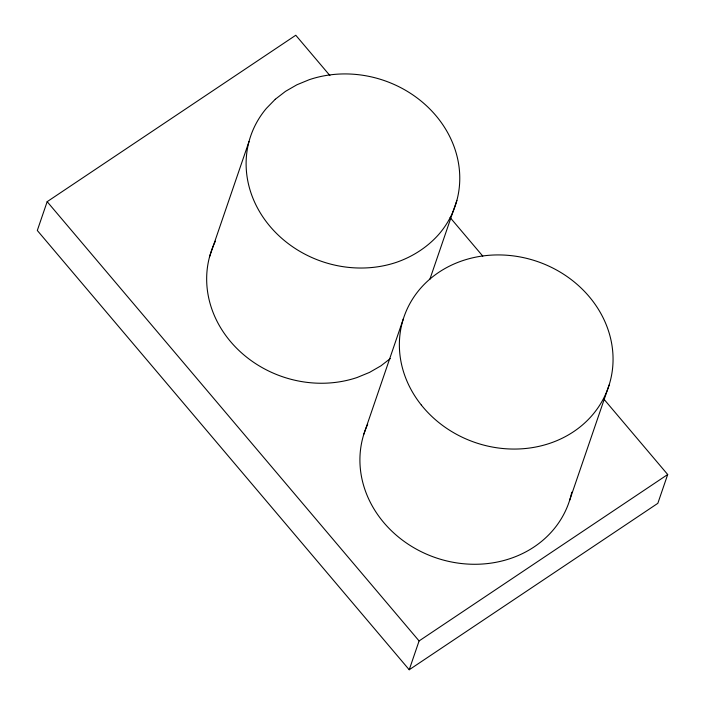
<?xml version="1.0" encoding="UTF-8"?>
<svg xmlns="http://www.w3.org/2000/svg" width="705" height="705" viewBox="0 0 705 705"><rect width="100%" height="100%" fill="white"/><g stroke="black" fill="none" stroke-linecap="round" stroke-linejoin="round"><path stroke-width="1.06" d="M329.914 75.567L295.774 35.25L47.165 201.674L37.303 230.482L409.226 669.75L657.836 503.326L667.697 474.518L603.7 398.924M209.552 256.787L249.006 141.564M363.886 434.104L403.33 318.88M429.865 279.277L456.884 200.387M409.226 669.75L419.087 640.942L667.697 474.518M569.631 500.338L609.085 385.106M390.306 358.581L380.92 365.842L369.526 372.399L357.171 377.483A108.068 95.677 18.9 0 1 238.457 350.015A108.068 95.677 18.9 0 1 215.422 241.18M450.09 217.51L482.802 256.144M47.165 201.674L419.087 640.942M571.764 492.196A108.076 95.695 18.9 0 1 436.765 558.087A108.076 95.695 18.9 0 1 367.666 424.295M275.276 99.255L266.367 108.411A108.068 95.677 18.9 0 0 270.077 226.446A108.068 95.677 18.9 0 0 396.624 262.26C413.086 256.514 428.102 246.776 439.515 233.54A108.068 95.677 18.9 0 0 435.805 115.505A108.068 95.677 18.9 0 0 309.257 79.691L296.911 84.776L285.516 91.342L275.276 99.255M421.334 405.04A108.076 95.695 18.9 0 0 604.855 395.866A108.076 95.695 18.9 0 0 492.434 255.069A108.076 95.695 18.9 0 0 421.334 405.04"/></g></svg>
